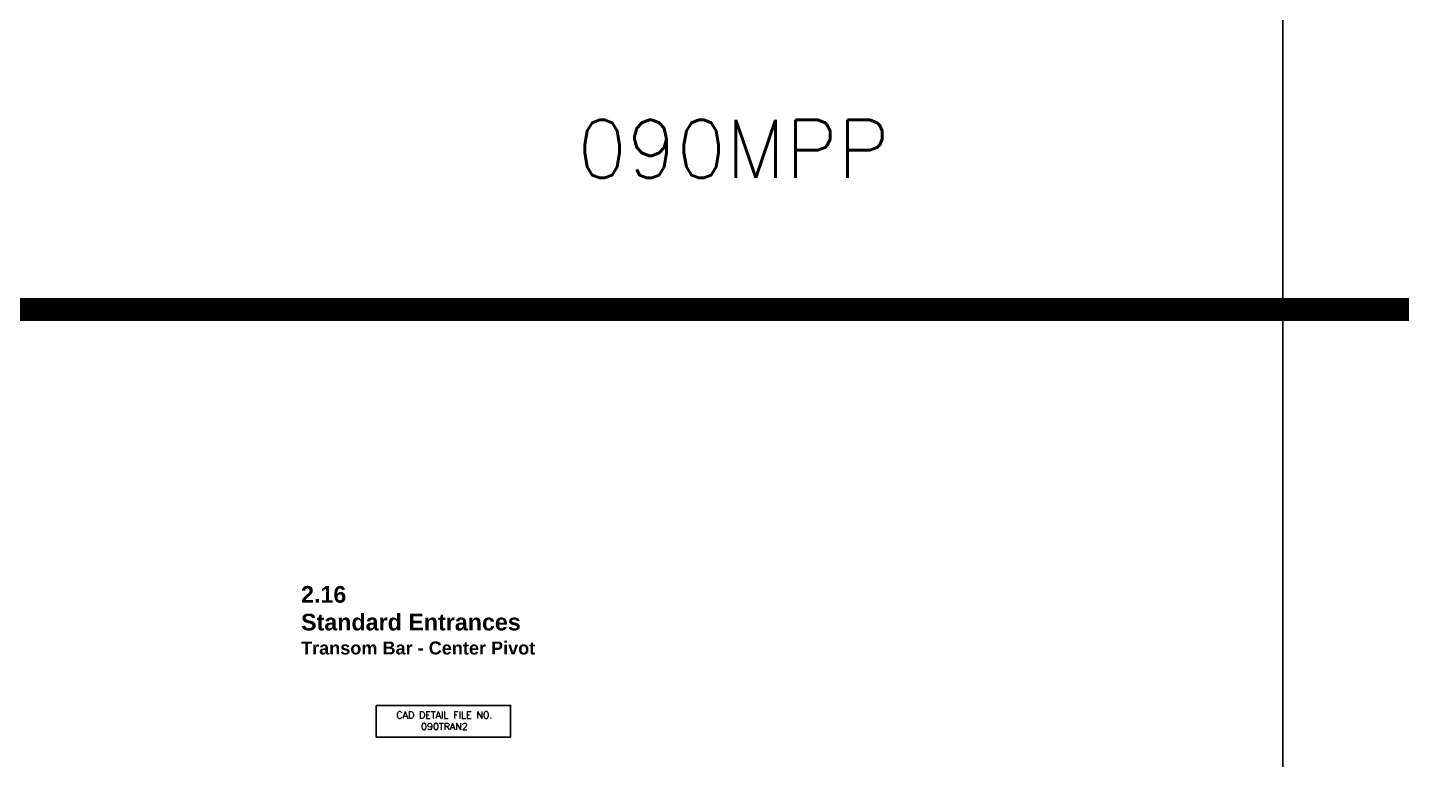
# Model space of a CAD drawing. Extents: x 0 to 130, y 0 to 90.
# Drawn here: x 14.98 to 29.83, y 25.01 to 32.93 of the extents above; entities that cross this region are included whole.
import ezdxf

# ---------------------------------------------------------------- set-up
doc = ezdxf.new("R2010")
doc.units = 0
doc.header["$MEASUREMENT"] = 0
doc.layers.get('0').update_dxf_attribs({"linetype": 'CONTINUOUS'})
doc.layers.add('R-ANNO-TEXT', color=6, linetype='CONTINUOUS')
doc.layers.add('TITLE', color=7, linetype='CONTINUOUS')
doc.styles.get("Standard").update_dxf_attribs({"font": 'simplex'})

msp = doc.modelspace()

# ---------------------------------------------------------------- linework, layer by layer
at = {"layer": 'R-ANNO-TEXT'}
msp.add_lwpolyline([(18.75044728987395, 25.5969566770274), (20.20192723286917, 25.5969566770274), (20.20192723286917, 25.25489383752346), (18.75044728987395, 25.25489383752346)], close=True, dxfattribs=at)
at = {"layer": 'TITLE'}
msp.add_line((28.55172558101486, 89.87895019504157), (28.55172558101486, 14.87895019504157), dxfattribs=at)
at = {"layer": 'TITLE', "const_width": 0.25}
msp.add_lwpolyline([(0.25, 29.87895019504157), (122.9080004981786, 29.87895019504157)], dxfattribs=at)

# ---------------------------------------------------------------- texts
msp.add_text('090MPP', height=0.625).set_placement((20.92482129866146, 31.30519187498345))
at = {"layer": 'R-ANNO-TEXT', "insert": (19.48712955170073, 25.53137392584359), "char_height": 0.075, "width": 1.875, "attachment_point": 2}
msp.add_mtext('CAD DETAIL FILE NO.\\P090TRAN2', dxfattribs=at)
at = {"layer": 'TITLE', "insert": (17.93715661608252, 26.88829823719311, 6.210692218000771), "char_height": 0.18, "width": 7.44, "attachment_point": 1}
msp.add_mtext('{\\fArial|b1|i0|c0|p34;2.16\\PStandard Entrances\\P\\H0.7778x;Transom Bar - Center Pivot}', dxfattribs=at)

doc.saveas('drawing.dxf')
